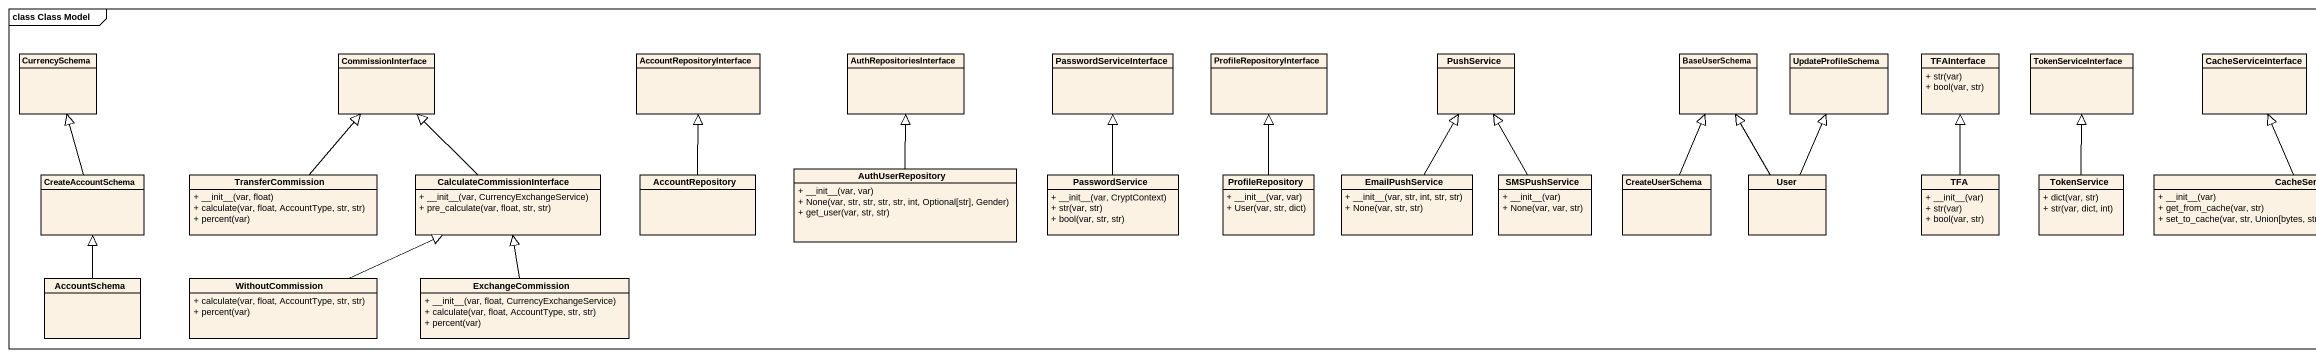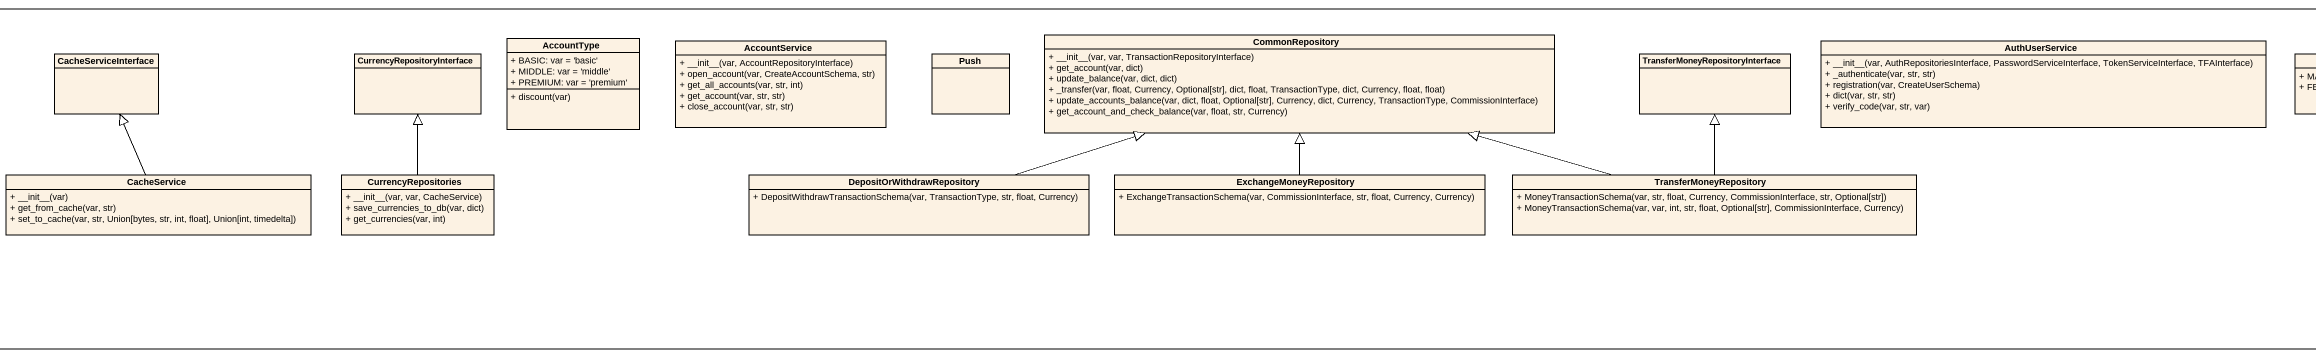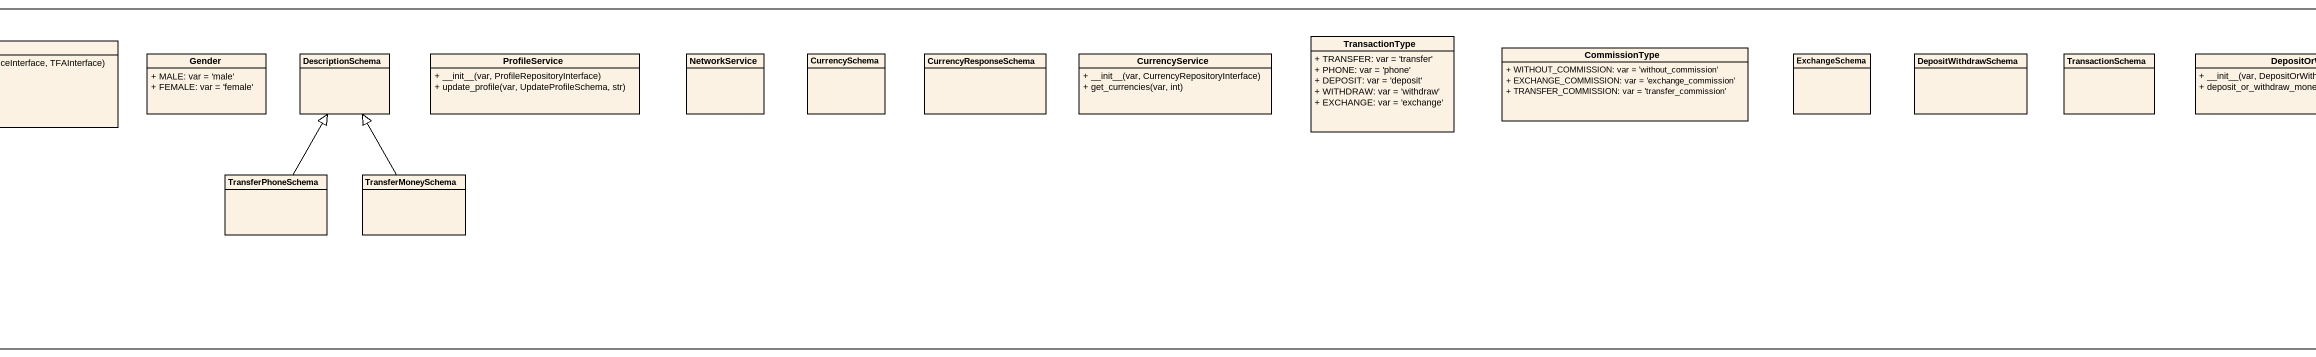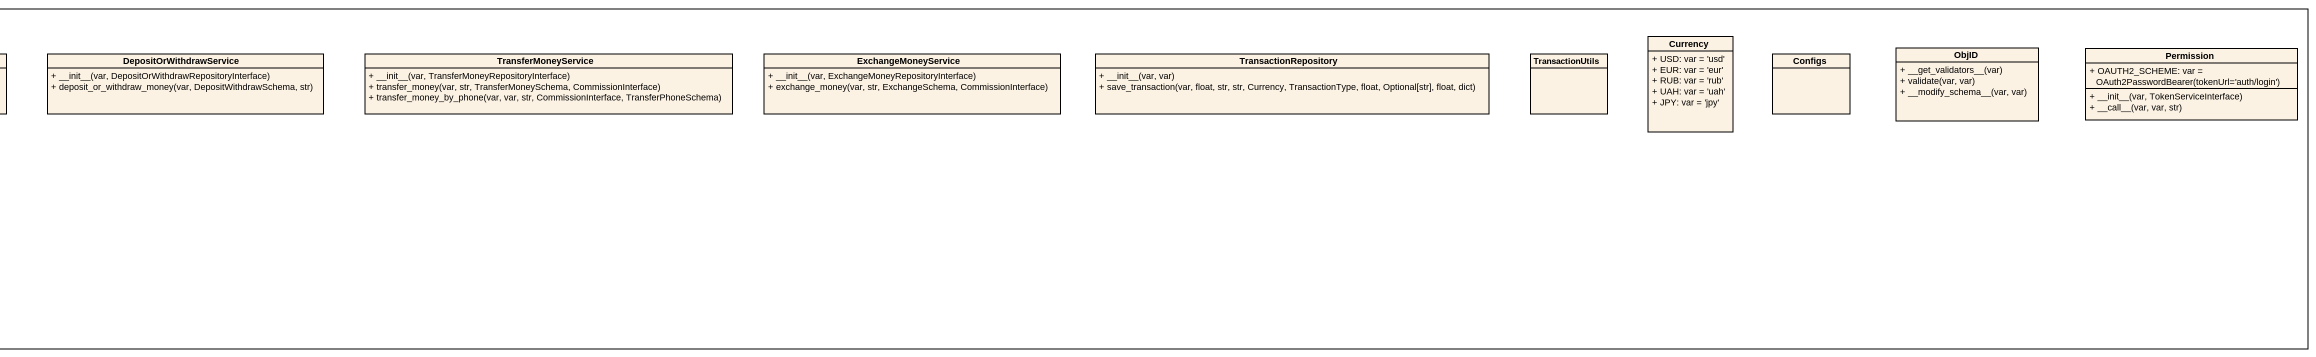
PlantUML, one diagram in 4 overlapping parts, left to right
@startuml
mainframe class Class Model
hide circle
hide empty members
skinparam classAttributeIconSize 0
class CurrencySchema
class CommissionInterface
class AccountRepositoryInterface
class AuthRepositoriesInterface
class PasswordServiceInterface
class ProfileRepositoryInterface
class PushService
class BaseUserSchema
class UpdateProfileSchema
class TFAInterface {
  + str(var)
  + bool(var, str)
}
class TokenServiceInterface
class CacheServiceInterface
class CurrencyRepositoryInterface
class AccountType {
  + BASIC: var = 'basic'
  + MIDDLE: var = 'middle'
  + PREMIUM: var = 'premium'
  + discount(var)
}
class AccountService {
  + ~__init~__(var, AccountRepositoryInterface)
  + open_account(var, CreateAccountSchema, str)
  + get_all_accounts(var, str, int)
  + get_account(var, str, str)
  + close_account(var, str, str)
}
class Push
class CommonRepository {
  + ~__init~__(var, var, TransactionRepositoryInterface)
  + get_account(var, dict)
  + update_balance(var, dict, dict)
  + _transfer(var, float, Currency, Optional[str], dict, float, TransactionType, dict, Currency, float, float)
  + update_accounts_balance(var, dict, float, Optional[str], Currency, dict, Currency, TransactionType, CommissionInterface)
  + get_account_and_check_balance(var, float, str, Currency)
}
class "TransferMoneyRepositoryInterface" as TransferMoneyRepositoryInter
class AuthUserService {
  + ~__init~__(var, AuthRepositoriesInterface, PasswordServiceInterface, TokenServiceInterface, TFAInterface)
  + _authenticate(var, str, str)
  + registration(var, CreateUserSchema)
  + dict(var, str, str)
  + verify_code(var, str, var)
}
class Gender {
  + MALE: var = 'male'
  + FEMALE: var = 'female'
}
class DescriptionSchema
class ProfileService {
  + ~__init~__(var, ProfileRepositoryInterface)
  + update_profile(var, UpdateProfileSchema, str)
}
class NetworkService
class "CurrencySchema" as CurrencySchema_2
class CurrencyResponseSchema
class CurrencyService {
  + ~__init~__(var, CurrencyRepositoryInterface)
  + get_currencies(var, int)
}
class TransactionType {
  + TRANSFER: var = 'transfer'
  + PHONE: var = 'phone'
  + DEPOSIT: var = 'deposit'
  + WITHDRAW: var = 'withdraw'
  + EXCHANGE: var = 'exchange'
}
class CommissionType {
  + WITHOUT_COMMISSION: var = 'without_commission'
  + EXCHANGE_COMMISSION: var = 'exchange_commission'
  + TRANSFER_COMMISSION: var = 'transfer_commission'
}
class ExchangeSchema
class DepositWithdrawSchema
class TransactionSchema
class DepositOrWithdrawService {
  + ~__init~__(var, DepositOrWithdrawRepositoryInterface)
  + deposit_or_withdraw_money(var, DepositWithdrawSchema, str)
}
class TransferMoneyService {
  + ~__init~__(var, TransferMoneyRepositoryInterface)
  + transfer_money(var, str, TransferMoneySchema, CommissionInterface)
  + transfer_money_by_phone(var, var, str, CommissionInterface, TransferPhoneSchema)
}
class ExchangeMoneyService {
  + ~__init~__(var, ExchangeMoneyRepositoryInterface)
  + exchange_money(var, str, ExchangeSchema, CommissionInterface)
}
class TransactionRepository {
  + ~__init~__(var, var)
  + save_transaction(var, float, str, str, Currency, TransactionType, float, Optional[str], float, dict)
}
class TransactionUtils
class Currency {
  + USD: var = 'usd'
  + EUR: var = 'eur'
  + RUB: var = 'rub'
  + UAH: var = 'uah'
  + JPY: var = 'jpy'
}
class Configs
class ObjID {
  + ~__get_validators~__(var)
  + validate(var, var)
  + ~__modify_schema~__(var, var)
}
class Permission {
  {field} + OAUTH2_SCHEME: var = OAuth2PasswordBearer(tokenUrl='auth/login')
  + ~__init~__(var, TokenServiceInterface)
  + ~__call~__(var, var, str)
}
class CreateAccountSchema
class TransferCommission {
  + ~__init~__(var, float)
  + calculate(var, float, AccountType, str, str)
  + percent(var)
}
class CalculateCommissionInterface {
  + ~__init~__(var, CurrencyExchangeService)
  + pre_calculate(var, float, str, str)
}
class AccountRepository
class AuthUserRepository {
  + ~__init~__(var, var)
  + None(var, str, str, str, str, int, Optional[str], Gender)
  + get_user(var, str, str)
}
class PasswordService {
  + ~__init~__(var, CryptContext)
  + str(var, str)
  + bool(var, str, str)
}
class ProfileRepository {
  + ~__init~__(var, var)
  + User(var, str, dict)
}
class EmailPushService {
  + ~__init~__(var, str, int, str, str)
  + None(var, str, str)
}
class SMSPushService {
  + ~__init~__(var)
  + None(var, var, str)
}
class CreateUserSchema
class User
class TFA {
  + ~__init~__(var)
  + str(var)
  + bool(var, str)
}
class TokenService {
  + dict(var, str)
  + str(var, dict, int)
}
class CacheService {
  + ~__init~__(var)
  + get_from_cache(var, str)
  + set_to_cache(var, str, Union[bytes, str, int, float], Union[int, timedelta])
}
class CurrencyRepositories {
  + ~__init~__(var, var, CacheService)
  + save_currencies_to_db(var, dict)
  + get_currencies(var, int)
}
class DepositOrWithdrawRepository {
  + DepositWithdrawTransactionSchema(var, TransactionType, str, float, Currency)
}
class ExchangeMoneyRepository {
  + ExchangeTransactionSchema(var, CommissionInterface, str, float, Currency, Currency)
}
class TransferMoneyRepository {
  + MoneyTransactionSchema(var, str, float, Currency, CommissionInterface, str, Optional[str])
  + MoneyTransactionSchema(var, var, int, str, float, Optional[str], CommissionInterface, Currency)
}
class TransferPhoneSchema
class TransferMoneySchema
class AccountSchema
class WithoutCommission {
  + calculate(var, float, AccountType, str, str)
  + percent(var)
}
class ExchangeCommission {
  + ~__init~__(var, float, CurrencyExchangeService)
  + calculate(var, float, AccountType, str, str)
  + percent(var)
}
CreateAccountSchema -up-|> CurrencySchema
TransferCommission -up-|> CommissionInterface
CalculateCommissionInterface -up-|> CommissionInterface
AccountRepository -up-|> AccountRepositoryInterface
AuthUserRepository -up-|> AuthRepositoriesInterface
PasswordService -up-|> PasswordServiceInterface
ProfileRepository -up-|> ProfileRepositoryInterface
EmailPushService -up-|> PushService
SMSPushService -up-|> PushService
CreateUserSchema -up-|> BaseUserSchema
User -up-|> BaseUserSchema
User -up-|> UpdateProfileSchema
TFA -up-|> TFAInterface
TokenService -up-|> TokenServiceInterface
CacheService -up-|> CacheServiceInterface
CurrencyRepositories -up-|> CurrencyRepositoryInterface
DepositOrWithdrawRepository -right-|> CommonRepository
ExchangeMoneyRepository -up-|> CommonRepository
TransferMoneyRepository -left-|> CommonRepository
TransferMoneyRepository -up-|> TransferMoneyRepositoryInter
TransferPhoneSchema -up-|> DescriptionSchema
TransferMoneySchema -up-|> DescriptionSchema
AccountSchema -up-|> CreateAccountSchema
WithoutCommission -right-|> CalculateCommissionInterface
ExchangeCommission -up-|> CalculateCommissionInterface
@enduml
